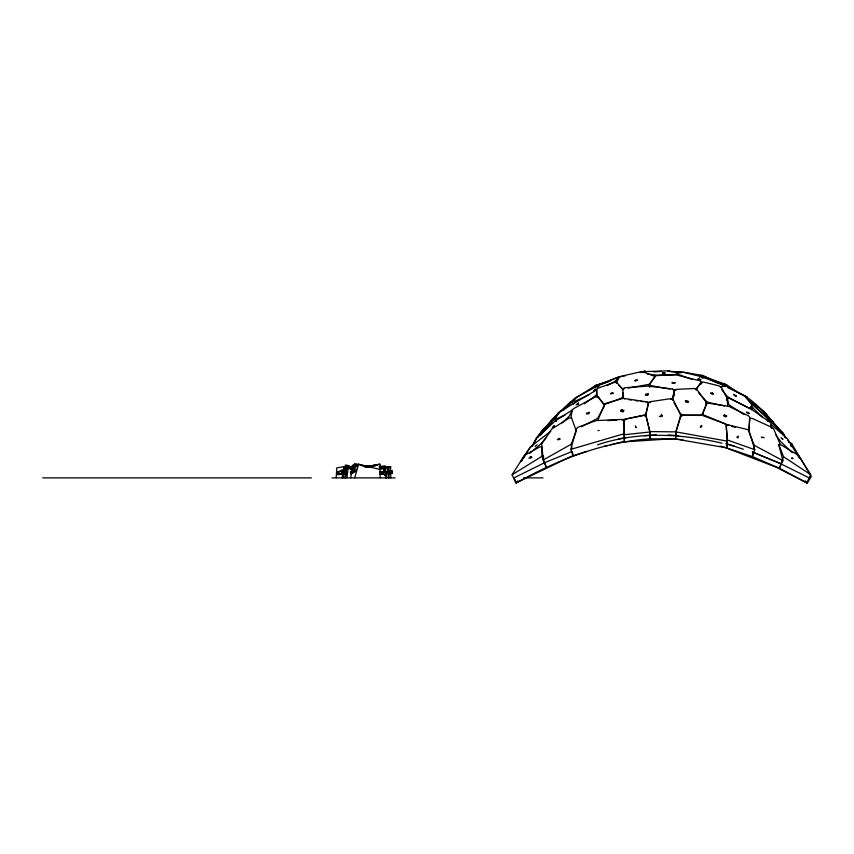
<?xml version="1.0" encoding="UTF-8"?>
<svg xmlns="http://www.w3.org/2000/svg" width="854" height="854" viewBox="0 0 854 854"><rect width="100%" height="100%" fill="white"/><g stroke="black" fill="none" stroke-linecap="round" stroke-linejoin="round"><path stroke-width="1.28" d="M572.426 451.883L573.045 455.705L570.814 449.353L576.429 428.719L577.902 427.288L596.135 420.584L622.043 419.442L624.093 420.873L624.327 441.539L624.093 420.723L625.854 419.015L643.777 415.386L646.243 416.571L649.894 431.985L649.883 438.817C602.358 442.18 557.128 460.039 515.859 483.15L512.133 474.739L524.409 455.395L539.611 446.994L541.724 446.823L542.012 456.271L546.421 467.426L543.219 459.986L541.682 444.037L551.748 429.071L569.223 418.054L571.636 418.022M390.641 471.13L392.146 471.098L390.641 471.13L390.662 472.604M623.078 392.819L623.014 396.811L621.402 398.113L607.407 403.547M624.071 434.366L624.114 432.081M624.21 434.483L624.253 432.124M337.736 474.611L337.8 471.675L341.835 470.671L341.771 473.618L337.736 474.611L338.857 474.664L338.91 471.728L342.614 470.714M674.052 395.85L674.137 394.292L673.721 396.064M387.919 471.718L389.424 471.269L389.392 473.671L388.079 473.767L387.919 471.718L389.424 471.269M350.45 471.814L350.642 474.034L350.684 473.073M576.322 431.11L571.038 416.442L572.329 409.888L573.696 408.543L595.633 396.811L598.163 396.63L604.451 405.202M687.192 402.341L687.235 401.551L688.281 401.722L685.751 402.063M336.209 477.877L336.754 467.917L343.938 466.69M597.544 397.323L596.466 395.007L596.786 389.872L559.829 411.724L558.1 413.197L554.79 419.57L556.445 421.46M350.845 469.572L351.005 467.202L355.061 467.341M680.403 416.613L680.585 413.976L673.955 402.544M748.894 430.16L749.876 417.446L748.584 415.877L728.9 406.355L708.639 403.227L706.504 403.899L702.02 415.567M385.859 474.76L385.752 471.675L385.859 474.76L384.353 474.899M753.249 451.595L752.395 456.57L754.776 449.684L749.139 430.96L747.314 429.509L728.377 424.929L726.22 426.061L727.362 439.991L726.669 447.88L752.395 456.57L779.371 468.216L806.859 482.809L810.67 474.632L798.49 455.417L780.439 444.486L778.731 444.443L783.534 456.762L810.67 474.632M346.286 470.671L345.838 475.475L346.254 471.686M345.133 477.877L346.03 468.43L348.272 468.302M346.34 473.063L346.244 474.066L344.76 473.917L344.963 471.867L346.446 472.006M727.352 441.155L726.669 447.88L675.578 438.999L649.883 438.817L649.819 431.58L645.827 415.279L648.399 403.109L650.289 401.679L670.678 398.658L673.24 399.725L680.809 415.311L675.866 431.953L675.578 438.999L675.866 431.953L680.691 416.635L682.858 415.332L701.337 415.023L724.768 423.712L726.199 425.367L727.352 441.155L675.824 431.868L649.819 431.58M385.432 471.942L385.517 471.077L385.56 474.002M353.118 468.504L346.35 468.387L345.272 477.877L346.361 471.44M346.948 477.877L348.026 468.398M596.231 389.531L595.003 389.915M346.083 474.867L346.297 473.575M541.489 432.209L541.532 431.932C537.593 436.351 573.322 394.954 553.221 420.52L540.272 435.593M341.419 472.742L341.611 472.123L343.329 472.401L341.419 472.742L341.942 470.084L343.66 470.362L341.749 470.703L341.942 470.084M342.486 477.877L344.365 466.412L353.641 467.448M345.219 470.298L345.838 466.508M342.102 477.877L342.881 473.159M343.265 470.8L344.365 466.412M753.676 449.097L754.317 445.361L749.406 433.426M344.301 471.814L343.767 474.696L345.155 473.543L345.689 470.661L344.301 471.814L346.051 472.145M342.956 477.877L344.835 468.291L346.596 466.957L354.079 467.437M350.642 477.877L352.681 467.554L358.637 464.192L380.126 469.54M354.122 466.167L354.634 463.562L367.006 466.626M705.895 403.931L706.407 401.38L698.796 392.989M350.962 472.935L351.378 470.928L354.303 468.814L356.46 469.294L356.043 471.301L352.382 473.255L350.962 472.935L353.887 470.81L354.303 468.814M352.382 473.255L352.595 472.262M700.835 384.524L701.39 381.919L700.184 380.841L676.24 374.927L657.036 375.546L655.296 376.123L649.382 384.524L649.574 386.99M645.966 416.282L645.816 413.784L648.421 403.419L646.937 401.892L623.313 398.316L605.988 403.269L604.386 404.518L598.056 419.698M589.111 412.813L589.271 412.215L587.456 413.187L586.773 412.77M531.188 457.595L531.359 456.943L530.217 456.965L531.359 456.943M390.684 473.586L392.178 473.169M354.72 477.877L358.637 464.192M699.65 377.447L700.387 375.141L702.191 375.632M701.508 377.788L702.073 375.162L725.74 386.574M702.842 378.429L703.568 376.155L702.244 375.482M558.879 439.842L557.331 439.5M612.286 392.466L610.525 393.598M783.534 456.762L779.371 468.216L782.904 460.626L778.677 444.624L780.417 444.849L773.607 428.804L772.016 427.438L751.862 418.246L749.631 418.545L748.915 432.231M710.656 392.989L712.706 393.288L712.407 392.733M571.806 448.062L571.187 444.24L575.852 432.305M734.547 395.605L736.383 396.437L735.657 395.434M726.519 400.345L727.437 398.092L729.209 398.252L751.114 409.077L769.71 421.993L770.895 423.274L771.418 427.95M721.822 389.702L727.042 396.245L729.124 397.708L748.371 407.828L750.218 408.383L752.491 404.753L753.943 405.81L783.428 433.618L785.744 438.102M532.501 445.724L536.525 437.643L555.431 420.894L572.543 409.792L569.127 416.325L562.092 422.933M620.879 410.528L620.965 411.553L621.808 411.073L620.879 410.528L622.096 409.899M790.612 445.884L791.722 443.696L788.541 441.603M723.765 386.286L724.918 384.044L726.893 385.175M528.818 458.096L530.238 458.182M711.788 393.907L713.005 393.833L710.464 393.342M539.803 434.91L541.607 431.548L552.228 420.499M523.609 458.182L526.075 453.73M604.429 406.024L597.576 418.417L581.393 426.765M646.179 393.779L645.389 395.146L646.126 394.911M647.994 394.815L647.866 393.982L647.044 394.367L647.994 394.815L646.798 395.317M750.218 408.383L751.958 404.956L744.72 395.786L726.274 386.2L724.555 385.656L721.342 387.001M531.722 446.589L539.173 434.302L549.133 424.214M563.106 410.571C594.747 380.735 557.747 412.557 553.947 418.279M686.2 400.996L687.78 401.038M538.02 437.344L541.468 431.889L555.965 415.684L542.322 431.259M521.741 460.007L530.558 446.717L550.702 431.366M535.074 446.364L537.049 444.817M351.805 467.907L352.83 466.391L357.132 466.551M696.138 389.264L701.39 381.919M751.264 409.771L752.769 407.732L751.68 406.419M636.411 427.224L635.984 427.769L635.333 425.836M628.309 388.068L649.382 384.268L655.146 376.571L643.009 371.81L640.404 371.885L621.157 376.23L619.385 377.03L616.342 382.773M553.573 426.349L554.225 425.57M515.005 479.414L516.275 482.809L517.887 480.877M607.13 385.592L615.627 380.969L619.31 376.582L597.533 385.987L576.13 397.441L574.561 398.53L574.571 401.54L589.057 394.655M546.603 437.067L540.657 444.037L529.608 453.421M547.083 426.424L548.674 424.63L546.966 426.658M570.664 402.821L574.155 399.096L594.79 385.859L596.391 384.962L597.405 387.182M560.768 411.703L570.162 402.234L571.507 401.946M596.466 395.007L584.36 403.761M563.715 409.13L562.679 410.101L563.864 408.981M522.68 459.89L520.726 461.704L530.024 447.667L531.999 445.969M562.284 410.55L563.608 409.279M553.072 426.488L552.25 427.737M553.627 426.669L554.545 425.943M645.816 413.784L643.98 415.204L621.925 419.762M674.628 383.307L674.735 382.72L673.326 383.478M594.48 390.107L593.669 390.673L594.309 390.406M558.27 438.903L559.21 438.294L559.253 439.394L560.363 438.988M531.017 457.776L531.967 457.178M512.133 474.739L542.012 456.271M670.689 399.33L672.568 398.177L674.425 390.246L672.845 389.029L647.674 386.125L624.85 387.737L622.844 388.954L623.196 397.964L624.808 399.064M543.219 459.986L571.187 444.24M594.064 390.705L594.822 390.139M513.98 477.877L544.649 462.665L572.105 451.467M577.795 403.44L576.087 404.967M577.475 404.326L578.425 403.857M565.081 415.044L554.79 419.57M516.275 482.809L570.92 456.495L586.741 451.392M351.496 467.704L355.018 466.658M720.456 387.236L724.683 385.335L700.526 376.465L681.129 371.789L670.892 371.789M643.361 372.611L647.268 371.49L667.604 370.849L681.556 372.728M352.019 467.672L356.524 465.91M597.458 384.994L617.986 377.351M671.991 383.147L673.422 382.635L672.098 382.314M351.165 467.608L356.022 466.017M610.258 381.044L596.124 385.378L607.941 381.973M352.051 467.458L354.25 466.818M570.814 449.353L623.836 433.821M640.18 372.59L645.421 371.042L642.101 371.842M681.834 372.077L676.261 373.668L692.316 379.539M610.823 393.95L613.428 393.203L612.862 392.957M340.084 474.333L342.55 473.65M597.458 444.87C637.746 431.121 681.129 433.715 722.025 443.173M660.772 416.635L661.957 415.877L660.932 415.684L660.772 416.635L659.363 416.304M604.066 446.386L607.867 445.446M610.407 444.817L621.797 442.009L672.674 438.742L682.89 439.81M634.736 380.5L635.867 380.254M636.358 380.393L635.088 380.841L637.703 380.34M368.437 466.626L379.389 464.256M379.849 474.333L383.553 474.098L383.318 472.059L379.592 472.294M367.53 466.732L380.126 464.064L380.126 477.877M737.952 437.173L736.959 437.355L737.952 438.027M618.862 438.903L626.43 437.504M619.193 376.902L621.392 376.539M622.94 376.123L625.48 375.728M637.18 379.838L635.408 380.478M364.562 466.668L377.233 464.886M364.775 466.775L376.486 465.206M366.334 466.679L376.155 465.366M346.5 468.27L347.791 468.109M379.614 466.455L385.122 465.846L385.122 467.127M384.311 472.379L385.592 472.23L385.997 474.717L384.546 474.877M586.463 413.976L588.886 413.71L588.758 413.176M623.858 434.782L649.894 431.985M380.884 467.426L388.602 466.615L388.602 471.621M364.893 466.53L375.877 465.643M791.69 458.587L793.035 458.449L791.829 457.701M676.112 374.458L657.26 375.184L647.353 373.977M348.315 467.17L353.417 467.159M346.607 467.981L348.229 467.853M653.726 371.906L661.316 371.394M365.16 466.54L371.629 466.124M644.524 435.615L656.32 434.889M607.589 420.606L616.705 420.072M698.999 378.898L697.814 378.962L698.583 379.133M368.597 466.679L372.483 466.487M662.394 373.081L663.451 373.027M663.238 373.209L664.295 373.166M598.003 430.533L599.177 430.48M382.976 468.013L387.599 467.907L387.599 467.287L380.062 467.448L382.656 467.576M606.244 403.995L603.767 404.091L598.131 397.238L597.373 397.484L596.508 389.424L598.216 388.079L614.357 382.411L616.769 382.357L623.014 389.872M379.443 466.7L380.852 466.647M379.923 468.398L384.417 468.27L385.773 477.877M346.03 468.43L347.663 468.376M379.827 468.889L384.417 468.867L384.417 468.27M351.026 467.362L352.211 467.33M383.297 468.28L383.756 467.255L379.315 467.287M664.583 372.942L662.469 372.984L663.12 373.091M665.426 373.07L663.312 373.113L663.964 373.219M385.314 466.818L390.566 466.7L390.769 477.877M379.261 466.444L380.254 466.433M384.471 472.145L386.136 472.7M384.503 474.792L386.168 474.771L385.965 472.123M380.062 467.223L383.98 467.17M650.097 402.458L645.934 402.095M351.667 466.135L356.524 466.594M379.795 472.059L383.318 472.059M380.041 474.098L383.553 474.098M42.7 477.877L311.379 477.877M331.907 477.877L395.156 477.877M523.513 477.877L543.027 477.877M355.296 467.437L347.674 467.351L351.57 468.227M353.246 466.7L354.346 466.711M353.268 469.188L351.005 467.202M379.923 467.576L381.674 467.618L381.674 468.665M379.891 467.416L381.055 467.437M383.777 468.921L384.407 468.024L384.449 470.49M352.905 468.793L346.35 468.387M337.8 471.675L338.91 471.728M667.647 370.956L669.429 371.063M624.53 388.666L622.267 388.538L618.883 385.239M668.127 434.964L678.61 435.615M365.672 466.497L369.59 466.743M380.062 466.754L381.226 466.839M676.229 390.043L672.311 389.467M647.353 393.843L648.474 393.982M357.719 465.483L353.951 465.024L355.189 466.743M365.245 466.412L367.754 466.722M352.627 465.131L355.253 465.462M628.768 399.629L631.416 400.014M635.376 400.579L638.013 400.953M640.649 401.337L643.286 401.711M621.306 409.674L622.417 409.845M624.039 410.198L622.641 410.593L623.569 411.137L623.196 411.895L622.086 411.724M361.957 465.708L368.512 466.732M365.715 466.07L369.515 466.679M669.782 389.008L650.833 385.581L649.382 384.524M683.616 372.098L700.387 375.141M349.307 465.74L345.486 465.003L347.055 466.679M724.587 405.96L708.724 402.512L706.407 401.38M719.911 446.14L722.473 446.695M353.887 470.81L356.043 471.301M701.017 379.624L699.853 379.475M738.603 436.255L737.248 436.575L737.675 437.099M674.276 382.539L675.333 382.805M700.099 379.571L699.084 379.315L699.832 379.688M700.995 382.517L702.34 382.912M729.391 425.58L703.643 414.937L702.394 413.219M731.857 426.327L735.55 427.448M725.751 443.6L734.664 446.29M727.181 444.037L743.3 449.193M727.362 439.991L754.776 449.684M704.433 376.774L724.918 384.044M700.931 425.676L701.988 426.093L700.259 426.851L701.027 427.544M723.744 446.973L776.147 467.181L807.276 483.15L811.3 476.457L791.722 443.696M752.257 451.969L778.485 462.665L809.154 477.877M743.909 395.669L747.197 397.014L728.046 387.705M753.228 452.364L780.396 463.615M686.328 401.166L685.42 400.772L685.378 401.561M734.557 394.932L733.511 394.591L735.785 395.701M680.585 413.976L682.954 415.055L700.013 415.46L702.148 414.51L706.632 403.803L706.461 402.693L696.875 389.477L694.355 388.527L676.304 389.36L674.382 390.47L672.632 400.259M747.335 412.546L746.396 412.119L747.047 412.792M722.794 385.357L723.68 385.773M739.916 393.769L742.297 394.911M703.568 376.155L717.936 383.168M724.256 414.809L725.27 415.311L723.519 415.588L724.235 416.25M725.772 415.556L726.786 416.058L725.046 416.336L725.751 416.998M754.317 445.361L782.904 460.626M726.903 385.026L739.084 393.235M743.962 414.521L729.903 405.458L728.547 404.091L727.437 398.092M748.2 412.599L747.101 412.397M748.659 412.92L749.577 413.56L747.976 413.101L748.616 413.72M750.57 401.359L763.732 411.276L781.73 432.252M782.072 438.689L782.99 439.308L781.036 437.696M757.167 407.155L754.957 405.159L755.502 405.661M755.331 405.597L756.655 406.685M771.813 425.004L787.655 438.999L799.269 458.043M775.507 425.143L775.09 424.748L775.859 425.644M792.074 452.588L780.705 441.593L776.008 435.156M773.873 424.086L783.161 433.159L785.349 437.526M766.903 419.538L767.714 420.339M768.088 420.734L768.91 421.534L767.735 420.627L768.376 421.321M752.769 407.732L762.697 417.595M771.664 420.638L773.03 422.26M772.635 421.78L773.393 422.687M768.312 416.923L772.518 421.919M774.194 423.915L781.762 432.914M779.574 430.363L768.451 417.104L783.097 434.248M805.194 480.813L806.859 482.809M767.095 415.45L763.743 411.254L766.935 415.567M688.164 401.348L688.666 402.02M573.867 400.494L575.254 402.469M572.308 402.01L573.674 403.963M787.826 440.344L789.128 442.468M790.43 444.603L791.733 446.738M712.994 393.577L713.293 394.121M661.306 414.222L661.701 415.033M661.903 415.439L662.298 416.25M764.138 437.899L763.006 437.131L761.704 437.686L761.384 436.992M597.917 384.663L598.889 386.819M594.79 385.859L595.804 388.1M385.997 474.717L385.592 472.23M770.724 425.164L771.877 428.345M615.627 380.969L616.428 383.307M385.997 474.183L386.168 474.771M696.256 390.203L696.063 389.349L701.337 382.208L703.472 382.037L718.972 385.869L721.182 387.15L727.17 398.455L727.672 405.789M382.378 473.297L382.496 474.333M384.151 470.906L383.873 468.59L383.873 469.273M543.4 455.684L543.614 457.776M383.82 467.907L384.054 470.405M389.232 471.611L389.392 473.671M387.599 467.907L388.399 477.877M385.56 467.992L386.35 477.877M649.382 384.268L649.552 386.83M383.756 467.255L384.001 471.237M596.391 384.962L596.434 386.104M392.146 471.098L392.071 473.554M388.698 471.451L388.623 467.597L390.566 467.512L390.566 466.7M388.751 474.023L388.816 477.877M388.602 474.023L388.602 477.877M578.5 403.131L578.233 403.878L578.5 403.131M768.76 417.51L767.874 417.67L753.794 405.533L744.101 395.701C752.577 400.355 761.757 409.44 768.76 417.51"/></g></svg>
